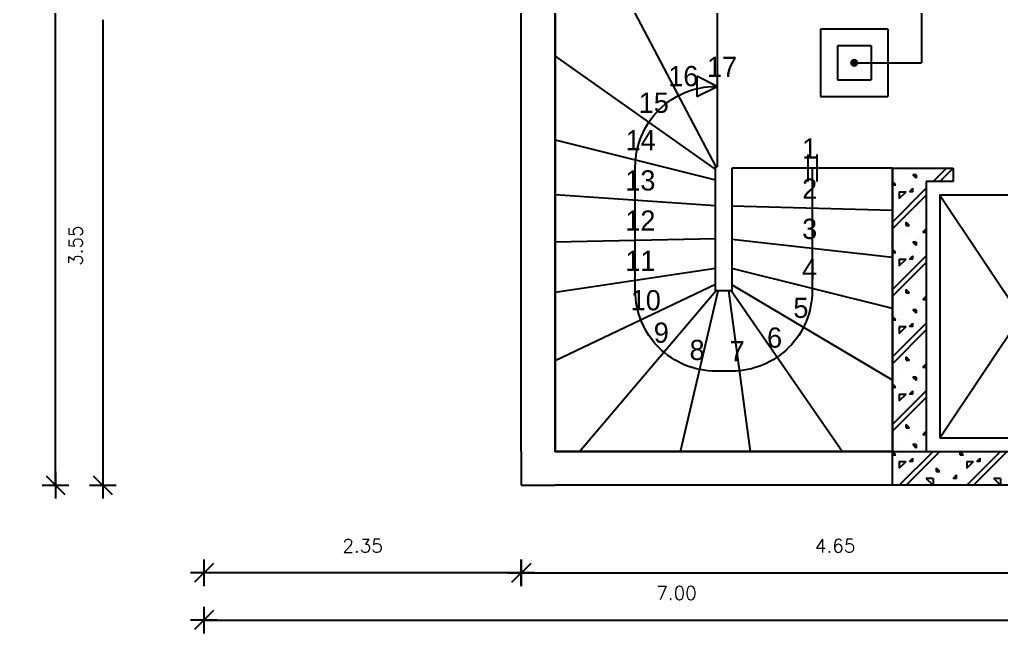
# Model space of a CAD drawing. Extents: x 48.6 to 60.5, y 8.2 to 22.6.
# Drawn here: x 48.59 to 55.86, y 8.24 to 12.79 of the extents above; entities that cross this region are included whole.
import ezdxf

# ---------------------------------------------------------------- set-up
doc = ezdxf.new("R2010")
doc.units = 0
doc.header["$MEASUREMENT"] = 0
doc.layers.get('0').update_dxf_attribs({"color": 9})
doc.layers.get('DEFPOINTS').update_dxf_attribs({"color": 9})
for name, color, linetype in [('BUILD_COLUMN_HATCHES', 9, 'Continuous'), ('BUILD_COLUMNS_2D', 9, 'Continuous'), ('BUILD_FL001_DIMENSIONS', 9, 'Continuous'), ('BUILD_FL001_USER', 9, 'Continuous'), ('BUILD_STAIRS_2D', 9, 'Continuous'), ('BUILD_WALLS_2D', 9, 'Continuous'), ('HLEK_FL001_NET_STARTS', 7, 'Continuous'), ('HLEK_FL001_NODES', 7, 'Continuous'), ('HLEK_FL001_PIPES1', 5, 'Continuous'), ('TELEIA', 1, 'Continuous')]:
    doc.layers.add(name, color=color, linetype=linetype)
doc.styles.get("Standard").update_dxf_attribs({"font": 'txt.shx'})
doc.styles.add('W4MS1', font='W4MS1.shx')
doc.styles.add('W4MS2', font='W4MS2.shx')
doc.dimstyles.new('AUTOBUILD_ORIENTATION', dxfattribs={"dimtxt": 0.1, "dimasz": 0.1, "dimexe": 0.1, "dimexo": 0.05, "dimgap": 0.2, "dimtad": 0, "dimzin": 0, "dimdsep": 46, "dimtxsty": 'Standard', "dimblk": '4MTICK', "dimblk1": '4MTICK', "dimblk2": '4MTICK', "dimsah": 1, "dimcen": 0.1, "dimse1": 1, "dimse2": 1, "dimadec": 0, "dimazin": 0, "dimtfac": 2, "dimtix": 1, "dimtmove": 2, "dimatfit": 3, "dimldrblk": '4MTICK', "dimfxl": 1, "dimtvp": 2, "dimtolj": 1, "dimtzin": 0, "dimarcsym": 0})

# ---------------------------------------------------------------- blocks, each defined once
blk = doc.blocks.new('4MTICK')
for p, q in [((0, -0.989833), (0, 0.989833)), ((-0.986855, 0), (0.992811, 0)), ((-0.699917, -0.699917), (0.699917, 0.699917))]:
    blk.add_line(p, q)
blk = doc.blocks.new('*D3')
at = {"color": 0, "linetype": 'ByBlock', "lineweight": -2}
for p, q in [((48.8554, 9.3353), (48.8554, 16.8853)), ((48.9554, 9.3353), (48.9554, 9.3353))]:
    blk.add_line(p, q, dxfattribs=at)
at = {"layer": 'DEFPOINTS', "color": 0, "linetype": 'ByBlock'}
for p in [(48.9554, 16.8853), (48.9554, 9.3353)]:
    blk.add_point(p, dxfattribs=at)
at = {"color": 0, "linetype": 'ByBlock', "lineweight": -2, "xscale": 0.1, "yscale": 0.1, "zscale": 0.1}
for p, rotation in [((48.8554, 16.8853), 90), ((48.8554, 9.3353), 270)]:
    blk.add_blockref('4MTICK', p, dxfattribs=dict(at, rotation=rotation))
at = {"color": 0, "linetype": 'ByBlock', "lineweight": -2, "insert": (48.6554, 13.1103), "char_height": 0.1, "attachment_point": 5, "rotation": 90}
blk.add_mtext('\\A1;7.55', dxfattribs=at)
blk = doc.blocks.new('*D4')
at = {"color": 0, "linetype": 'ByBlock', "lineweight": -2}
for q in [(56.9554, 8.3353), (49.9554, 8.3353)]:
    blk.add_line((49.9554, 8.3353), q, dxfattribs=at)
at = {"layer": 'DEFPOINTS', "color": 0, "linetype": 'ByBlock'}
for p in [(49.9554, 8.3353), (56.9554, 8.3353)]:
    blk.add_point(p, dxfattribs=at)
at = {"color": 0, "linetype": 'ByBlock', "lineweight": -2, "xscale": 0.1, "yscale": 0.1, "zscale": 0.1, "rotation": 180}
blk.add_blockref('4MTICK', (49.9554, 8.3353), dxfattribs=at)
at = {"color": 0, "linetype": 'ByBlock', "lineweight": -2, "xscale": 0.1, "yscale": 0.1, "zscale": 0.1}
blk.add_blockref('4MTICK', (56.9554, 8.3353), dxfattribs=at)
at = {"color": 0, "linetype": 'ByBlock', "lineweight": -2, "insert": (53.4554, 8.5353), "char_height": 0.1, "attachment_point": 5}
blk.add_mtext('\\A1;7.00', dxfattribs=at)
blk = doc.blocks.new('NETS1')
at = {"color": 7, "linetype": 'Continuous'}
for p, q in [((0.25, 0.25), (-0.25, 0.25)), ((-0.25, 0.25), (-0.25, -0.25)), ((0.25, 0.25), (0.25, -0.25)), ((0.125, 0.125), (-0.125, 0.125)), ((-0.125, 0.125), (-0.125, -0.125)), ((0.125, 0.125), (0.125, -0.125)), ((-0.125, -0.125), (0.125, -0.125)), ((-0.25, -0.25), (0.25, -0.25))]:
    blk.add_line(p, q, dxfattribs=at)
blk = doc.blocks.new('nodedot')
at = {"layer": 'TELEIA'}
h = blk.add_hatch(color=0, dxfattribs=at)
edge = h.paths.add_edge_path()
edge.add_arc((0, 0), 0.03, 0, 360)
blk.add_point((0, 0))
at = {"style": 'W4MS2'}
blk.add_attdef('NODE_NUMBER', (0.0381, 0.016), '', height=0.1, dxfattribs=at)

msp = doc.modelspace()

# ---------------------------------------------------------------- linework, layer by layer
at = {"layer": 'BUILD_COLUMN_HATCHES', "color": 9}
for p, q in [((55.1054, 11.6603, -2.99), (55.1054, 11.6603, -2.99)), ((55.2304, 11.6103, -2.99), (55.2054, 11.6353, -2.99)), ((55.2304, 11.6353, -2.99), (55.2054, 11.6353, -2.99)), ((55.2304, 11.6353, -2.99), (55.2304, 11.6103, -2.99)), ((55.2554, 11.6603, -2.99), (55.2554, 11.6603, -2.99)), ((55.3554, 11.5853, -2.99), (55.4554, 11.6853, -2.99)), ((55.3804, 11.6603, -2.99), (55.3804, 11.6603, -2.99)), ((55.4054, 11.5853, -2.99), (55.5054, 11.6853, -2.99)), ((55.0804, 11.5603, -2.99), (55.0554, 11.5853, -2.99)), ((55.0804, 11.6103, -2.99), (55.0804, 11.6103, -2.99)), ((55.3054, 11.6103, -2.99), (55.3054, 11.6103, -2.99)), ((55.0554, 11.5603, -2.99), (55.0804, 11.5603, -2.99)), ((55.0554, 11.2853, -2.99), (55.3054, 11.5353, -2.99)), ((55.0554, 11.5103, -2.99), (55.0554, 11.5103, -2.99)), ((55.1054, 11.5603, -2.99), (55.1054, 11.5603, -2.99)), ((55.1054, 11.4603, -2.99), (55.1554, 11.5103, -2.99)), ((55.1054, 11.5103, -2.99), (55.1054, 11.4603, -2.99)), ((55.1054, 11.5103, -2.99), (55.1554, 11.5103, -2.99)), ((55.1804, 11.5103, -2.99), (55.2054, 11.5353, -2.99)), ((55.2054, 11.5103, -2.99), (55.1804, 11.5103, -2.99)), ((55.2054, 11.5103, -2.99), (55.2054, 11.5353, -2.99)), ((55.2554, 11.5603, -2.99), (55.2554, 11.5603, -2.99)), ((55.2554, 11.5103, -2.99), (55.2554, 11.5103, -2.99)), ((55.0554, 11.2353, -2.99), (55.3054, 11.4853, -2.99)), ((55.0554, 11.4603, -2.99), (55.0554, 11.4603, -2.99)), ((55.1554, 11.4103, -2.99), (55.1554, 11.4103, -2.99)), ((55.2554, 11.3603, -2.99), (55.2554, 11.3603, -2.99)), ((55.3054, 11.3853, -2.99), (55.3054, 11.3853, -2.99)), ((55.1804, 11.2603, -2.99), (55.1554, 11.2853, -2.99)), ((55.1554, 11.2603, -2.99), (55.1554, 11.2853, -2.99)), ((55.2304, 11.3103, -2.99), (55.2304, 11.3103, -2.99)), ((55.1054, 11.2603, -2.99), (55.1054, 11.2603, -2.99)), ((55.1554, 11.2603, -2.99), (55.1804, 11.2603, -2.99)), ((55.1554, 11.2103, -2.99), (55.1554, 11.2103, -2.99)), ((55.2804, 11.2103, -2.99), (55.3054, 11.2353, -2.99)), ((55.2804, 11.2103, -2.99), (55.3054, 11.2103, -2.99)), ((55.1054, 11.1603, -2.99), (55.1054, 11.1603, -2.99)), ((55.2304, 11.1103, -2.99), (55.2054, 11.1353, -2.99)), ((55.2304, 11.1353, -2.99), (55.2054, 11.1353, -2.99)), ((55.2304, 11.1353, -2.99), (55.2304, 11.1103, -2.99)), ((55.2554, 11.1603, -2.99), (55.2554, 11.1603, -2.99)), ((55.0804, 11.0603, -2.99), (55.0554, 11.0853, -2.99)), ((55.0554, 11.0603, -2.99), (55.0804, 11.0603, -2.99)), ((55.0804, 11.1103, -2.99), (55.0804, 11.1103, -2.99)), ((55.1054, 11.0603, -2.99), (55.1054, 11.0603, -2.99)), ((55.2554, 11.0603, -2.99), (55.2554, 11.0603, -2.99)), ((55.0554, 10.7853, -2.99), (55.3054, 11.0353, -2.99)), ((55.0554, 11.0103, -2.99), (55.0554, 11.0103, -2.99)), ((55.0554, 10.7353, -2.99), (55.3054, 10.9853, -2.99)), ((55.1054, 10.9603, -2.99), (55.1554, 11.0103, -2.99)), ((55.1054, 11.0103, -2.99), (55.1054, 10.9603, -2.99)), ((55.1054, 11.0103, -2.99), (55.1554, 11.0103, -2.99)), ((55.1804, 11.0103, -2.99), (55.2054, 11.0353, -2.99)), ((55.2054, 11.0103, -2.99), (55.1804, 11.0103, -2.99)), ((55.2054, 11.0103, -2.99), (55.2054, 11.0353, -2.99)), ((55.2554, 11.0103, -2.99), (55.2554, 11.0103, -2.99)), ((55.0554, 10.9603, -2.99), (55.0554, 10.9603, -2.99)), ((55.1554, 10.9103, -2.99), (55.1554, 10.9103, -2.99)), ((55.2554, 10.8603, -2.99), (55.2554, 10.8603, -2.99)), ((55.3054, 10.8853, -2.99), (55.3054, 10.8853, -2.99)), ((55.1804, 10.7603, -2.99), (55.1554, 10.7853, -2.99)), ((55.1554, 10.7603, -2.99), (55.1554, 10.7853, -2.99)), ((55.2304, 10.8103, -2.99), (55.2304, 10.8103, -2.99)), ((55.1054, 10.7603, -2.99), (55.1054, 10.7603, -2.99)), ((55.1554, 10.7603, -2.99), (55.1804, 10.7603, -2.99)), ((55.1554, 10.7103, -2.99), (55.1554, 10.7103, -2.99)), ((55.2804, 10.7103, -2.99), (55.3054, 10.7353, -2.99)), ((55.2804, 10.7103, -2.99), (55.3054, 10.7103, -2.99)), ((55.1054, 10.6603, -2.99), (55.1054, 10.6603, -2.99)), ((55.2304, 10.6103, -2.99), (55.2054, 10.6353, -2.99)), ((55.2304, 10.6353, -2.99), (55.2054, 10.6353, -2.99)), ((55.2304, 10.6353, -2.99), (55.2304, 10.6103, -2.99)), ((55.2554, 10.6603, -2.99), (55.2554, 10.6603, -2.99)), ((55.0804, 10.5603, -2.99), (55.0554, 10.5853, -2.99)), ((55.0554, 10.5603, -2.99), (55.0804, 10.5603, -2.99)), ((55.0804, 10.6103, -2.99), (55.0804, 10.6103, -2.99)), ((55.1054, 10.5603, -2.99), (55.1054, 10.5603, -2.99)), ((55.2554, 10.5603, -2.99), (55.2554, 10.5603, -2.99)), ((55.0554, 10.2853, -2.99), (55.3054, 10.5353, -2.99)), ((55.0554, 10.5103, -2.99), (55.0554, 10.5103, -2.99)), ((55.0554, 10.2353, -2.99), (55.3054, 10.4853, -2.99)), ((55.1054, 10.4603, -2.99), (55.1554, 10.5103, -2.99)), ((55.1054, 10.5103, -2.99), (55.1054, 10.4603, -2.99)), ((55.1054, 10.5103, -2.99), (55.1554, 10.5103, -2.99)), ((55.1804, 10.5103, -2.99), (55.2054, 10.5353, -2.99)), ((55.2054, 10.5103, -2.99), (55.1804, 10.5103, -2.99)), ((55.2054, 10.5103, -2.99), (55.2054, 10.5353, -2.99)), ((55.2554, 10.5103, -2.99), (55.2554, 10.5103, -2.99)), ((55.0554, 10.4603, -2.99), (55.0554, 10.4603, -2.99)), ((55.1554, 10.4103, -2.99), (55.1554, 10.4103, -2.99)), ((55.2554, 10.3603, -2.99), (55.2554, 10.3603, -2.99)), ((55.3054, 10.3853, -2.99), (55.3054, 10.3853, -2.99)), ((55.1054, 10.2603, -2.99), (55.1054, 10.2603, -2.99)), ((55.1804, 10.2603, -2.99), (55.1554, 10.2853, -2.99)), ((55.1554, 10.2603, -2.99), (55.1554, 10.2853, -2.99)), ((55.1554, 10.2603, -2.99), (55.1804, 10.2603, -2.99)), ((55.2304, 10.3103, -2.99), (55.2304, 10.3103, -2.99)), ((55.1554, 10.2103, -2.99), (55.1554, 10.2103, -2.99)), ((55.2804, 10.2103, -2.99), (55.3054, 10.2353, -2.99)), ((55.2804, 10.2103, -2.99), (55.3054, 10.2103, -2.99)), ((55.0804, 10.1103, -2.99), (55.0804, 10.1103, -2.99)), ((55.1054, 10.1603, -2.99), (55.1054, 10.1603, -2.99)), ((55.2304, 10.1103, -2.99), (55.2054, 10.1353, -2.99)), ((55.2304, 10.1353, -2.99), (55.2054, 10.1353, -2.99)), ((55.2304, 10.1353, -2.99), (55.2304, 10.1103, -2.99)), ((55.2554, 10.1603, -2.99), (55.2554, 10.1603, -2.99)), ((55.0804, 10.0603, -2.99), (55.0554, 10.0853, -2.99)), ((55.0554, 10.0603, -2.99), (55.0804, 10.0603, -2.99)), ((55.0554, 9.7853, -2.99), (55.3054, 10.0353, -2.99)), ((55.1054, 10.0603, -2.99), (55.1054, 10.0603, -2.99)), ((55.1804, 10.0103, -2.99), (55.2054, 10.0353, -2.99)), ((55.2054, 10.0103, -2.99), (55.2054, 10.0353, -2.99)), ((55.2554, 10.0603, -2.99), (55.2554, 10.0603, -2.99)), ((55.0554, 10.0103, -2.99), (55.0554, 10.0103, -2.99)), ((55.0554, 9.7353, -2.99), (55.3054, 9.9853, -2.99)), ((55.1054, 9.9603, -2.99), (55.1554, 10.0103, -2.99)), ((55.1054, 10.0103, -2.99), (55.1054, 9.9603, -2.99)), ((55.1054, 10.0103, -2.99), (55.1554, 10.0103, -2.99)), ((55.2054, 10.0103, -2.99), (55.1804, 10.0103, -2.99)), ((55.2554, 10.0103, -2.99), (55.2554, 10.0103, -2.99)), ((55.0554, 9.9603, -2.99), (55.0554, 9.9603, -2.99)), ((55.1554, 9.9103, -2.99), (55.1554, 9.9103, -2.99)), ((55.2554, 9.8603, -2.99), (55.2554, 9.8603, -2.99)), ((55.3054, 9.8853, -2.99), (55.3054, 9.8853, -2.99)), ((55.1054, 9.7603, -2.99), (55.1054, 9.7603, -2.99)), ((55.1804, 9.7603, -2.99), (55.1554, 9.7853, -2.99)), ((55.1554, 9.7603, -2.99), (55.1554, 9.7853, -2.99)), ((55.1554, 9.7603, -2.99), (55.1804, 9.7603, -2.99)), ((55.2304, 9.8103, -2.99), (55.2304, 9.8103, -2.99)), ((55.1554, 9.7103, -2.99), (55.1554, 9.7103, -2.99)), ((55.2804, 9.7103, -2.99), (55.3054, 9.7353, -2.99)), ((55.2804, 9.7103, -2.99), (55.3054, 9.7103, -2.99)), ((55.0804, 9.6103, -2.99), (55.0804, 9.6103, -2.99)), ((55.1054, 9.6603, -2.99), (55.1054, 9.6603, -2.99)), ((55.2304, 9.6103, -2.99), (55.2054, 9.6353, -2.99)), ((55.2304, 9.6353, -2.99), (55.2054, 9.6353, -2.99)), ((55.2304, 9.6353, -2.99), (55.2304, 9.6103, -2.99)), ((55.2554, 9.6603, -2.99), (55.2554, 9.6603, -2.99)), ((55.0804, 9.5603, -2.99), (55.0554, 9.5853, -2.99)), ((55.0554, 9.5603, -2.99), (55.0804, 9.5603, -2.99)), ((55.1054, 9.3353, -2.99), (55.3554, 9.5853, -2.99)), ((55.1054, 9.5603, -2.99), (55.1054, 9.5603, -2.99)), ((55.1554, 9.3353, -2.99), (55.4054, 9.5853, -2.99)), ((55.1804, 9.5103, -2.99), (55.2054, 9.5353, -2.99)), ((55.2054, 9.5103, -2.99), (55.2054, 9.5353, -2.99)), ((55.2554, 9.5603, -2.99), (55.2554, 9.5603, -2.99)), ((55.4304, 9.5603, -2.99), (55.4304, 9.5603, -2.99)), ((55.5804, 9.5603, -2.99), (55.5554, 9.5853, -2.99)), ((55.5554, 9.5603, -2.99), (55.5554, 9.5853, -2.99)), ((55.5554, 9.5603, -2.99), (55.5804, 9.5603, -2.99)), ((55.6054, 9.3353, -2.99), (55.8554, 9.5853, -2.99)), ((55.6054, 9.5603, -2.99), (55.6054, 9.5603, -2.99)), ((55.6554, 9.3353, -2.99), (55.9054, 9.5853, -2.99)), ((55.6804, 9.5103, -2.99), (55.7054, 9.5353, -2.99)), ((55.7054, 9.5103, -2.99), (55.7054, 9.5353, -2.99)), ((55.7554, 9.5603, -2.99), (55.7554, 9.5603, -2.99)), ((55.0554, 9.5103, -2.99), (55.0554, 9.5103, -2.99)), ((55.0554, 9.4603, -2.99), (55.0554, 9.4603, -2.99)), ((55.1054, 9.4603, -2.99), (55.1554, 9.5103, -2.99)), ((55.1054, 9.5103, -2.99), (55.1054, 9.4603, -2.99)), ((55.1054, 9.5103, -2.99), (55.1554, 9.5103, -2.99)), ((55.2054, 9.5103, -2.99), (55.1804, 9.5103, -2.99)), ((55.2554, 9.5103, -2.99), (55.2554, 9.5103, -2.99)), ((55.3054, 9.4603, -2.99), (55.3054, 9.4603, -2.99)), ((55.4054, 9.4353, -2.99), (55.3804, 9.4603, -2.99)), ((55.3804, 9.4353, -2.99), (55.3804, 9.4603, -2.99)), ((55.5554, 9.5103, -2.99), (55.5554, 9.5103, -2.99)), ((55.5554, 9.4603, -2.99), (55.5554, 9.4603, -2.99)), ((55.6054, 9.4603, -2.99), (55.6554, 9.5103, -2.99)), ((55.6054, 9.5103, -2.99), (55.6054, 9.4603, -2.99)), ((55.6054, 9.5103, -2.99), (55.6554, 9.5103, -2.99)), ((55.7054, 9.5103, -2.99), (55.6804, 9.5103, -2.99)), ((55.7554, 9.5103, -2.99), (55.7554, 9.5103, -2.99)), ((55.8054, 9.4603, -2.99), (55.8054, 9.4603, -2.99)), ((55.1554, 9.4103, -2.99), (55.1554, 9.4103, -2.99)), ((55.3554, 9.3353, -2.99), (55.3054, 9.3853, -2.99)), ((55.3554, 9.3853, -2.99), (55.3054, 9.3853, -2.99)), ((55.3554, 9.3853, -2.99), (55.3554, 9.3353, -2.99)), ((55.3804, 9.4353, -2.99), (55.4054, 9.4353, -2.99)), ((55.5054, 9.3853, -2.99), (55.5304, 9.4103, -2.99)), ((55.5304, 9.3853, -2.99), (55.5054, 9.3853, -2.99)), ((55.5304, 9.3853, -2.99), (55.5304, 9.4103, -2.99)), ((55.6554, 9.4103, -2.99), (55.6554, 9.4103, -2.99)), ((55.8554, 9.3353, -2.99), (55.8054, 9.3853, -2.99)), ((55.8554, 9.3853, -2.99), (55.8054, 9.3853, -2.99)), ((55.8554, 9.3853, -2.99), (55.8554, 9.3353, -2.99)), ((55.2554, 9.3603, -2.99), (55.2554, 9.3603, -2.99)), ((55.4804, 9.3603, -2.99), (55.4804, 9.3603, -2.99)), ((55.7554, 9.3603, -2.99), (55.7554, 9.3603, -2.99))]:
    msp.add_line(p, q, dxfattribs=at)
at = {"layer": 'BUILD_COLUMNS_2D', "color": 9}
for p, q in [((55.0554, 9.3353, -2.99), (55.0554, 11.6853, -2.99)), ((55.0554, 11.6853, -2.99), (55.5054, 11.6853, -2.99)), ((55.5054, 11.6853, -2.99), (55.5054, 11.5853, -2.99)), ((55.3054, 11.5853, -2.99), (55.3054, 9.5853, -2.99)), ((55.5054, 11.5853, -2.99), (55.3054, 11.5853, -2.99)), ((55.3054, 9.5853, -2.99), (56.7054, 9.5853, -2.99)), ((56.9554, 9.3353, -2.99), (55.0554, 9.3353, -2.99))]:
    msp.add_line(p, q, dxfattribs=at)
at = {"layer": 'BUILD_FL001_DIMENSIONS', "color": 9, "linetype": 'Continuous'}
for p, q in [((49.2054, 12.7853, -3), (49.2054, 9.4353, -3)), ((52.2054, 8.6853, -3), (50.0554, 8.6853, -3)), ((52.4054, 8.6853, -3), (56.8554, 8.6853, -3))]:
    msp.add_line(p, q, dxfattribs=at)
at = {"layer": 'BUILD_FL001_DIMENSIONS', "color": 9}
for p, q in [((49.1355, 9.4053, -3), (49.2754, 9.2653, -3)), ((49.2054, 9.434, -3), (49.2054, 9.236, -3)), ((49.1065, 9.3353, -3), (49.3044, 9.3353, -3)), ((50.0254, 8.7553, -3), (49.8855, 8.6153, -3)), ((49.9554, 8.7843, -3), (49.9554, 8.5863, -3)), ((52.3754, 8.7553, -3), (52.2355, 8.6153, -3)), ((52.2355, 8.6153, -3), (52.3754, 8.7553, -3)), ((52.3054, 8.7843, -3), (52.3054, 8.5863, -3)), ((52.3054, 8.5863, -3), (52.3054, 8.7843, -3)), ((50.0541, 8.6853, -3), (49.8562, 8.6853, -3)), ((52.4041, 8.6853, -3), (52.2062, 8.6853, -3)), ((52.2068, 8.6853, -3), (52.4047, 8.6853, -3))]:
    msp.add_line(p, q, dxfattribs=at)
at = {"layer": 'BUILD_FL001_USER', "color": 9}
for p, q in [((55.4054, 9.6853, -3), (56.6054, 11.4853, -3)), ((55.4054, 11.4853, -3), (56.6054, 9.6853, -3))]:
    msp.add_line(p, q, dxfattribs=at)
at = {"layer": 'BUILD_FL001_USER', "color": 9, "elevation": -3}
msp.add_lwpolyline([(55.4054, 9.6853), (56.6054, 9.6853), (56.6054, 11.4853), (55.4054, 11.4853)], close=True, dxfattribs=at)
at = {"layer": 'BUILD_STAIRS_2D', "color": 9}
for p, q in [((53.1187, 12.8853, -3), (53.7469, 11.6953, -3)), ((53.7554, 12.8853, -3), (53.7554, 11.6953, -3)), ((52.5554, 12.5147, -3), (53.7454, 11.6752, -3)), ((53.7554, 12.2903, -3), (53.6054, 12.3653, -3)), ((53.6054, 12.3653, -3), (53.6054, 12.2153, -3)), ((53.6054, 12.2153, -3), (53.7554, 12.2903, -3)), ((52.5554, 11.8956, -3), (53.7454, 11.5988, -3)), ((54.4271, 11.7853, -3), (54.4271, 11.5853, -3)), ((54.4271, 11.7853, -3), (54.4271, 11.5853, -3)), ((54.4938, 11.7853, -3), (54.4938, 11.5853, -3)), ((54.4938, 11.7853, -3), (54.4938, 11.5853, -3)), ((55.0554, 11.6853, -3), (53.8654, 11.6853, -3)), ((52.5554, 11.4893, -3), (53.7454, 11.4086, -3)), ((55.0554, 11.3715, -3), (53.8654, 11.4036, -3)), ((52.5554, 11.1383, -3), (53.7454, 11.1641, -3)), ((55.0554, 11.0235, -3), (53.8654, 11.1561, -3)), ((52.5554, 10.7647, -3), (53.7454, 10.9422, -3)), ((55.0554, 10.6441, -3), (53.8654, 10.94, -3)), ((52.5554, 10.2598, -3), (53.7454, 10.8236, -3)), ((52.7372, 9.5853, -3), (53.7474, 10.7753, -3)), ((53.4849, 9.5853, -3), (53.7629, 10.7753, -3)), ((54.0042, 9.5853, -3), (53.8436, 10.7753, -3)), ((54.6828, 9.5853, -3), (53.8609, 10.7753, -3)), ((55.0554, 10.1122, -3), (53.8654, 10.8197, -3))]:
    msp.add_line(p, q, dxfattribs=at)
at = {"layer": 'BUILD_STAIRS_2D', "color": 9, "elevation": -3}
for points in [[(55.0554, 11.6853), (55.0554, 9.5853), (52.5554, 9.5853), (52.5554, 12.8853), (53.7554, 12.8853)], [(53.8654, 11.6853), (53.8654, 10.7753), (53.7454, 10.7753), (53.7454, 11.6953), (53.7554, 11.6953)]]:
    msp.add_lwpolyline(points, dxfattribs=at)
msp.add_lwpolyline([(54.4604, 11.6853), (54.4604, 10.7753, -0.414214), (53.8654, 10.1803), (53.7454, 10.1803, -0.414214), (53.1504, 10.7753), (53.1504, 11.6953, -0.414214), (53.7454, 12.2903), (53.7554, 12.2903)], format="xyb", dxfattribs=at)
at = {"layer": 'BUILD_WALLS_2D', "color": 9}
for p, q in [((52.3054, 9.5853, -3), (52.3054, 12.8853, -3)), ((52.5554, 12.8853, -3), (52.5554, 9.5853, -3)), ((52.3054, 9.5853, -3), (52.3054, 9.3353, -3)), ((52.5554, 9.5853, -3), (56.7054, 9.5853, -3)), ((52.3054, 9.3353, -3), (52.5554, 9.3353, -3)), ((56.7054, 9.3353, -3), (52.5554, 9.3353, -3))]:
    msp.add_line(p, q, dxfattribs=at)
at = {"layer": 'DEFPOINTS', "color": 9, "linetype": 'Continuous'}
for p in [(49.2054, 9.3353, -3), (52.3054, 9.3353, -3), (52.3054, 9.3353, -3), (49.9554, 8.6853, -3)]:
    msp.add_point(p, dxfattribs=at)
at = {"layer": 'HLEK_FL001_PIPES1'}
for p in [(55.2712, 13.337), (54.7717, 12.4653)]:
    msp.add_line(p, (55.2712, 12.4653), dxfattribs=at)

# ---------------------------------------------------------------- block references
at = {"layer": 'HLEK_FL001_NET_STARTS', "color": 3}
msp.add_blockref('NETS1', (54.7717, 12.4653), dxfattribs=at)
at = {"layer": 'HLEK_FL001_NODES'}
msp.add_blockref('nodedot', (54.7717, 12.4653), dxfattribs=at)

# ---------------------------------------------------------------- texts
at = {"layer": 'BUILD_FL001_DIMENSIONS', "color": 9}
msp.add_text('3.55', height=0.1, rotation=90, dxfattribs=at).set_placement((49.0554, 10.9603, -3))
for s, p in [('2.35', (50.9804, 8.8353, -3)), ('4.65', (54.4804, 8.8353, -3))]:
    msp.add_text(s, height=0.1, dxfattribs=at).set_placement(p)
at = {"layer": 'BUILD_STAIRS_2D', "color": 9, "style": 'W4MS1'}
for s, p in [('17', (53.681, 12.3603, -3)), ('16', (53.3944, 12.2921, -3)), ('15', (53.1755, 12.0947, -3)), ('14', (53.0782, 11.8166, -3)), ('1', (54.386, 11.7553, -3)), ('13', (53.076, 11.5189, -3)), ('2', (54.386, 11.4575, -3)), ('12', (53.076, 11.2212, -3)), ('3', (54.386, 11.1598, -3)), ('11', (53.076, 10.9235, -3)), ('4', (54.386, 10.8621, -3)), ('10', (53.1161, 10.6307, -3)), ('5', (54.3209, 10.5746, -3)), ('9', (53.2871, 10.3907, -3)), ('6', (54.1261, 10.3536, -3)), ('8', (53.5522, 10.2623, -3)), ('7', (53.8491, 10.2531, -3))]:
    msp.add_text(s, height=0.15, dxfattribs=at).set_placement(p)

# ---------------------------------------------------------------- dimensions: what is measured, and where the dimension line sits
at = {"layer": 'BUILD_FL001_DIMENSIONS', "color": 9}
dim = msp.add_linear_dim(base=(48.8554, 16.8853, -3), p1=(48.9554, 9.3353, -3), p2=(48.9554, 16.8853, -3), angle=270, dimstyle='AUTOBUILD_ORIENTATION', dxfattribs=at)
dim.commit()
dim.dimension.update_dxf_attribs({"geometry": '*D3', "text_midpoint": (48.6554, 13.1103, -3)})
dim = msp.add_linear_dim(base=(56.9554, 8.3353, -3), p1=(49.9554, 8.3353, -3), p2=(56.9554, 8.3353, -3), dimstyle='AUTOBUILD_ORIENTATION', dxfattribs=at)
dim.commit()
dim.dimension.update_dxf_attribs({"geometry": '*D4', "text_midpoint": (53.4554, 8.5353, -3)})

doc.saveas('drawing.dxf')
